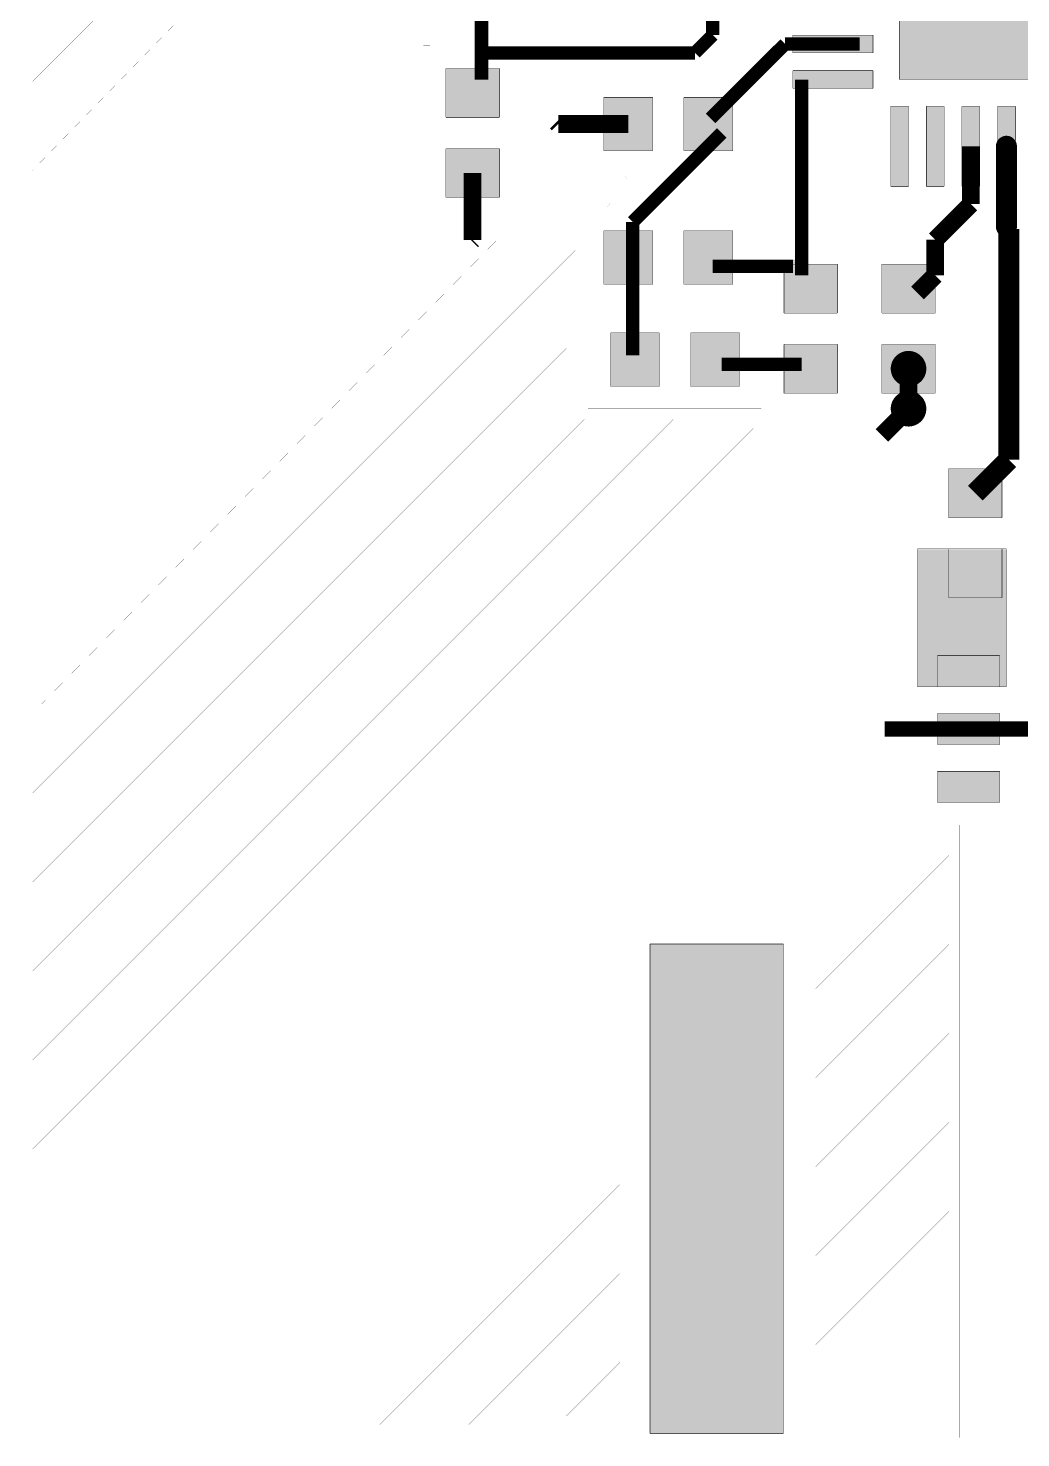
# Model space of a CAD drawing. Header units: millimetres. Extents: x 120.8 to 142.5, y 76.6 to 105.3.
# Drawn here: x 120.85 to 132.01, y 76.65 to 92.5 of the extents above; entities that cross this region are included whole.
import ezdxf

# ---------------------------------------------------------------- set-up
doc = ezdxf.new("R2010")
doc.units = ezdxf.units.MM
doc.layers.add('Mechanical4', color=56, linetype='Continuous')

msp = doc.modelspace()

# ---------------------------------------------------------------- linework, layer by layer
at = {"layer": 'Mechanical4'}
for points, const_width in [([(120.85, 76.654), (120.85, 105.254)], 0.0003), ([(129.345, 97.62), (129.345, 90.62)], 0.0003), ([(130.645, 91.92), (130.645, 96.32)], 0.005), ([(120.9, 91.9), (124.3, 95.3)], 0.00125), ([(120.9, 90.9), (124.4, 94.5)], 0.00125), ([(120.9, 89.9), (125.1, 94.1)], 0.00125), ([(125.945, 91.92), (125.945, 93.62)], 0.15), ([(120.9, 88.9), (125.3, 93.3)], 0.00125), ([(125.366, 92.299), (125.366, 93.166)], 0.0003), ([(128.545, 92.42), (128.545, 92.82)], 0.15), ([(128.345, 92.22), (128.545, 92.42)], 0.15), ([(128.52, 91.483), (129.358, 92.32)], 0.15), ([(129.358, 92.32), (130.195, 92.32)], 0.15), ([(129.445, 92.42), (130.345, 92.42)], 0.005), ([(129.445, 92.22), (129.445, 92.42)], 0.005), ([(130.345, 92.22), (130.345, 92.42)], 0.005), ([(125.291, 92.299), (125.366, 92.299)], 0.0003), ([(125.291, 91.241), (125.291, 92.299)], 0.0003), ([(125.945, 92.22), (128.345, 92.22)], 0.15), ([(129.445, 92.22), (130.345, 92.22)], 0.005), ([(120.9, 87.9), (125.2, 92.2)], 0.00125), ([(125.545, 92.045), (126.145, 92.045)], 0.005), ([(125.545, 91.495), (125.545, 92.045)], 0.005), ([(126.145, 91.495), (126.145, 92.045)], 0.005), ([(129.445, 92.02), (130.345, 92.02)], 0.005), ([(129.445, 91.82), (129.445, 92.02)], 0.005), ([(129.545, 89.72), (129.545, 91.92)], 0.15), ([(130.345, 91.82), (130.345, 92.02)], 0.005), ([(130.645, 91.92), (135.045, 91.92)], 0.005), ([(126.399, 91.241), (126.399, 91.885)], 0.0003), ([(126.399, 91.885), (127.066, 91.885)], 0.0003), ([(127.066, 91.547), (127.066, 91.885)], 0.0003), ([(129.445, 91.82), (130.345, 91.82)], 0.005), ([(127.32, 91.72), (127.87, 91.72)], 0.005), ([(127.32, 91.12), (127.32, 91.72)], 0.005), ([(127.865, 91.12), (127.865, 91.72)], 0.0003), ([(127.865, 91.72), (128.235, 91.72)], 0.0003), ([(127.87, 91.12), (127.87, 91.72)], 0.005), ([(128.22, 91.72), (128.77, 91.72)], 0.005), ([(128.22, 91.12), (128.22, 91.72)], 0.005), ([(128.235, 91.12), (128.235, 91.72)], 0.0003), ([(128.77, 91.12), (128.77, 91.72)], 0.005), ([(130.545, 91.62), (130.745, 91.62)], 0.005), ([(130.545, 90.72), (130.545, 91.62)], 0.005), ([(130.745, 90.72), (130.745, 91.62)], 0.005), ([(130.945, 91.62), (131.145, 91.62)], 0.005), ([(130.945, 90.72), (130.945, 91.62)], 0.005), ([(131.145, 90.72), (131.145, 91.62)], 0.005), ([(131.345, 91.62), (131.545, 91.62)], 0.005), ([(131.345, 90.72), (131.345, 91.62)], 0.005), ([(131.545, 90.72), (131.545, 91.62)], 0.005), ([(131.745, 91.62), (131.945, 91.62)], 0.005), ([(131.745, 90.72), (131.745, 91.62)], 0.005), ([(131.945, 90.72), (131.945, 91.62)], 0.005), ([(125.545, 91.495), (126.145, 91.495)], 0.005), ([(125.545, 91.14), (125.545, 91.51)], 0.0003), ([(125.545, 91.51), (126.145, 91.51)], 0.0003), ([(126.145, 91.14), (126.145, 91.51)], 0.0003), ([(126.787, 91.44), (126.807, 91.42)], 0.2), ([(126.807, 91.42), (127.595, 91.42)], 0.2), ([(127.066, 91.547), (127.595, 91.547)], 0.0003), ([(127.595, 91.293), (127.595, 91.547)], 0.0003), ([(127.066, 91.293), (127.595, 91.293)], 0.0003), ([(127.066, 90.866), (127.066, 91.293)], 0.0003), ([(128.245, 90.92), (128.645, 91.32)], 0.15), ([(131.445, 90.52), (131.445, 91.17)], 0.2), ([(131.845, 90.266), (131.845, 91.17)], 0.235), ([(125.291, 90.997), (125.291, 91.241)], 0.0003), ([(125.545, 91.145), (126.145, 91.145)], 0.005), ([(125.545, 90.595), (125.545, 91.145)], 0.005), ([(125.545, 91.14), (126.145, 91.14)], 0.0003), ([(126.145, 90.595), (126.145, 91.145)], 0.005), ([(126.399, 90.997), (126.399, 91.241)], 0.0003), ([(127.32, 91.12), (127.87, 91.12)], 0.005), ([(127.865, 91.12), (128.235, 91.12)], 0.0003), ([(128.22, 91.12), (128.77, 91.12)], 0.005), ([(120.9, 86.9), (125.1, 91.1)], 0.00125), ([(125.291, 90.997), (126.399, 90.997)], 0.0003), ([(125.845, 90.118), (125.845, 90.87)], 0.2), ([(126.5, 90.5), (127, 91)], 0.00125), ([(127.645, 90.32), (128.245, 90.92)], 0.15), ([(127.066, 90.866), (127.551, 90.866)], 0.0003), ([(127.551, 90.866), (127.599, 90.749)], 0.0003), ([(125.291, 90.743), (125.718, 90.743)], 0.0003), ([(125.291, 90.341), (125.291, 90.743)], 0.0003), ([(125.718, 90.341), (125.718, 90.743)], 0.0003), ([(125.972, 90.743), (126.399, 90.743)], 0.0003), ([(125.972, 90.341), (125.972, 90.743)], 0.0003), ([(126.399, 90.341), (126.399, 90.743)], 0.0003), ([(127.408, 90.557), (127.599, 90.749)], 0.0003), ([(130.545, 90.72), (130.745, 90.72)], 0.005), ([(130.945, 90.72), (131.145, 90.72)], 0.005), ([(131.345, 90.72), (131.545, 90.72)], 0.005), ([(131.745, 90.72), (131.945, 90.72)], 0.005), ([(125.545, 90.595), (126.145, 90.595)], 0.005), ([(127.066, 90.474), (127.352, 90.474)], 0.0003), ([(127.066, 89.366), (127.066, 90.474)], 0.0003), ([(127.352, 90.474), (127.408, 90.557)], 0.0003), ([(129.345, 90.62), (136.32, 90.62)], 0.0003), ([(129.695, 88.945), (129.695, 90.62)], 0.0003), ([(129.695, 90.62), (130.645, 90.62)], 0.0003), ([(130.645, 88.945), (130.645, 90.62)], 0.0003), ([(131.045, 90.12), (131.445, 90.52)], 0.2), ([(125.291, 90.341), (125.718, 90.341)], 0.0003), ([(125.972, 90.341), (126.399, 90.341)], 0.0003), ([(127.645, 88.82), (127.645, 90.32)], 0.15), ([(131.872, 88.012), (131.872, 90.239)], 0.235), ([(121, 84.9), (126.2, 90.2)], 0.00125), ([(125.834, 90.107), (125.845, 90.118)], 0.2), ([(127.32, 90.22), (127.87, 90.22)], 0.005), ([(127.32, 89.62), (127.32, 90.22)], 0.005), ([(127.865, 89.62), (127.865, 90.22)], 0.0003), ([(127.865, 90.22), (128.235, 90.22)], 0.0003), ([(127.87, 89.62), (127.87, 90.22)], 0.005), ([(128.22, 90.22), (128.77, 90.22)], 0.005), ([(128.22, 89.62), (128.22, 90.22)], 0.005), ([(128.235, 89.62), (128.235, 90.22)], 0.0003), ([(128.77, 89.62), (128.77, 90.22)], 0.005), ([(131.045, 89.72), (131.045, 90.12)], 0.2), ([(120.9, 85.9), (125.1, 90.1)], 0.00125), ([(120.9, 83.9), (127, 90)], 0.00125), ([(128.545, 89.82), (129.445, 89.82)], 0.15), ([(129.345, 89.845), (129.945, 89.845)], 0.005), ([(129.345, 89.295), (129.345, 89.845)], 0.005), ([(129.945, 89.295), (129.945, 89.845)], 0.005), ([(130.445, 89.845), (131.045, 89.845)], 0.005), ([(130.445, 89.295), (130.445, 89.845)], 0.005), ([(131.045, 89.295), (131.045, 89.845)], 0.005), ([(130.845, 89.52), (131.045, 89.72)], 0.2), ([(130.995, 89.62), (131.195, 89.82)], 0.0003), ([(131.195, 89.82), (132.695, 89.82)], 0.0003), ([(127.32, 89.62), (127.87, 89.62)], 0.005), ([(127.865, 89.62), (128.235, 89.62)], 0.0003), ([(128.22, 89.62), (128.77, 89.62)], 0.005), ([(130.995, 87.92), (130.995, 89.62)], 0.0003), ([(127.066, 89.366), (127.141, 89.366)], 0.0003), ([(127.141, 89.327), (127.141, 89.366)], 0.0003), ([(127.141, 88.219), (127.141, 89.327)], 0.0003), ([(129.345, 89.295), (129.945, 89.295)], 0.005), ([(129.345, 89.3), (129.945, 89.3)], 0.0003), ([(129.345, 88.94), (129.345, 89.3)], 0.0003), ([(129.945, 88.94), (129.945, 89.3)], 0.0003), ([(130.445, 89.295), (131.045, 89.295)], 0.005), ([(130.445, 88.94), (130.445, 89.31)], 0.0003), ([(130.445, 89.31), (131.045, 89.31)], 0.0003), ([(131.045, 88.94), (131.045, 89.31)], 0.0003), ([(127.395, 89.073), (127.945, 89.073)], 0.005), ([(127.395, 88.473), (127.395, 89.073)], 0.005), ([(127.93, 88.473), (127.93, 89.073)], 0.0003), ([(127.93, 89.073), (128.3, 89.073)], 0.0003), ([(127.945, 88.473), (127.945, 89.073)], 0.005), ([(128.295, 89.073), (128.845, 89.073)], 0.005), ([(128.295, 88.473), (128.295, 89.073)], 0.005), ([(128.3, 88.473), (128.3, 89.073)], 0.0003), ([(128.845, 88.473), (128.845, 89.073)], 0.005), ([(120.9, 82.9), (126.9, 88.9)], 0.00125), ([(129.345, 88.945), (129.945, 88.945)], 0.005), ([(129.345, 88.395), (129.345, 88.945)], 0.005), ([(129.345, 88.94), (129.945, 88.94)], 0.0003), ([(129.695, 88.945), (130.645, 88.945)], 0.0003), ([(129.945, 88.395), (129.945, 88.945)], 0.005), ([(130.445, 88.945), (131.045, 88.945)], 0.005), ([(130.445, 88.395), (130.445, 88.945)], 0.005), ([(130.445, 88.94), (131.045, 88.94)], 0.0003), ([(131.045, 88.395), (131.045, 88.945)], 0.005), ([(128.645, 88.72), (129.545, 88.72)], 0.15), ([(130.745, 88.22), (130.745, 88.67)], 0.2), ([(130.618, 88.141), (130.618, 88.67)], 0.0003), ([(130.618, 88.67), (130.872, 88.67)], 0.0003), ([(130.872, 88.141), (130.872, 88.67)], 0.0003), ([(127.395, 88.473), (127.945, 88.473)], 0.005), ([(127.93, 88.473), (128.3, 88.473)], 0.0003), ([(128.295, 88.473), (128.845, 88.473)], 0.005), ([(129.345, 88.395), (129.945, 88.395)], 0.005), ([(130.445, 87.92), (130.745, 88.22)], 0.2), ([(130.445, 88.395), (131.045, 88.395)], 0.005), ([(120.9, 81.9), (127.1, 88.1)], 0.00125), ([(120.9, 80.9), (128.1, 88.1)], 0.00125), ([(127.141, 88.219), (129.091, 88.219)], 0.0003), ([(129.091, 88.141), (129.091, 88.219)], 0.0003), ([(129.091, 88.141), (130.618, 88.141)], 0.0003), ([(130.872, 88.141), (130.995, 88.141)], 0.0003), ([(130.995, 87.92), (130.995, 88.141)], 0.0003), ([(131.872, 87.647), (131.872, 88.012)], 0.235), ([(120.9, 79.9), (129, 88)], 0.00125), ([(120.9, 78.9), (130, 88)], 0.00125), ([(130.195, 87.12), (130.995, 87.92)], 0.0003), ([(130.195, 87.12), (130.995, 87.92)], 0.0003), ([(130.995, 87.92), (130.995, 87.92)], 0.0003), ([(130.995, 87.92), (130.995, 87.92)], 0.0003), ([(131.495, 87.27), (131.872, 87.647)], 0.235), ([(131.195, 87.545), (131.795, 87.545)], 0.005), ([(131.195, 86.995), (131.195, 87.545)], 0.005), ([(131.795, 86.995), (131.795, 87.545)], 0.005), ([(120.9, 77.9), (130, 87)], 0.00125), ([(130.195, 85.22), (130.195, 87.12)], 0.0003), ([(130.195, 85.22), (130.195, 87.12)], 0.0003), ([(131.195, 86.995), (131.795, 86.995)], 0.005), ([(131.195, 86.64), (131.195, 87.01)], 0.0003), ([(131.195, 87.01), (131.795, 87.01)], 0.0003), ([(131.795, 86.64), (131.795, 87.01)], 0.0003), ([(130.845, 86.645), (131.845, 86.645)], 0.005), ([(130.845, 85.095), (130.845, 86.645)], 0.005), ([(131.195, 86.645), (131.795, 86.645)], 0.005), ([(131.195, 86.095), (131.195, 86.645)], 0.005), ([(131.195, 86.64), (131.795, 86.64)], 0.0003), ([(131.795, 86.095), (131.795, 86.645)], 0.005), ([(131.845, 85.095), (131.845, 86.645)], 0.005), ([(131.195, 86.095), (131.795, 86.095)], 0.005), ([(120.9, 76.9), (130, 86)], 0.00125), ([(131.07, 85.445), (131.77, 85.445)], 0.005), ([(131.07, 85.095), (131.07, 85.445)], 0.005), ([(131.77, 85.095), (131.77, 85.445)], 0.005), ([(130.195, 85.22), (130.895, 84.52)], 0.0003), ([(130.195, 85.22), (130.816, 84.599)], 0.0003), ([(130.845, 85.095), (131.845, 85.095)], 0.005), ([(131.07, 85.095), (131.77, 85.095)], 0.005), ([(121.8, 76.8), (130, 85)], 0.00125), ([(131.07, 84.795), (131.77, 84.795)], 0.005), ([(131.07, 84.445), (131.07, 84.795)], 0.005), ([(131.77, 84.445), (131.77, 84.795)], 0.005), ([(130.475, 84.62), (133.585, 84.62)], 0.175), ([(128.5, 82.5), (130.5, 84.5)], 0.00125), ([(130.816, 84.191), (130.816, 84.599)], 0.0003), ([(130.895, 84.52), (133.395, 84.52)], 0.0003), ([(131.07, 84.445), (131.77, 84.445)], 0.005), ([(130.816, 83.541), (130.816, 84.191)], 0.0003), ([(131.07, 84.145), (131.77, 84.145)], 0.005), ([(131.07, 83.795), (131.07, 84.145)], 0.005), ([(131.77, 83.795), (131.77, 84.145)], 0.005), ([(129.5, 82.5), (130.7, 83.7)], 0.00125), ([(131.07, 83.795), (131.77, 83.795)], 0.005), ([(130.816, 83.541), (131.314, 83.541)], 0.00125), ([(131.314, 76.654), (131.314, 83.541)], 0.0005), ([(129.7, 81.7), (131.2, 83.2)], 0.00125), ([(127.585, 82.458), (128.462, 82.458)], 0.0003), ([(127.585, 79.581), (127.585, 82.458)], 0.0003), ([(128.462, 79.581), (128.462, 82.458)], 0.0003), ([(128.716, 82.458), (129.593, 82.458)], 0.0003), ([(128.716, 79.581), (128.716, 82.458)], 0.0003), ([(129.593, 79.581), (129.593, 82.458)], 0.0003), ([(127.839, 82.204), (129.339, 82.204)], 0.005), ([(127.839, 76.704), (127.839, 82.204)], 0.005), ([(129.339, 76.704), (129.339, 82.204)], 0.005), ([(129.7, 80.7), (131.2, 82.2)], 0.00125), ([(122.8, 76.8), (127.5, 81.5)], 0.00125), ([(129.7, 79.7), (131.2, 81.2)], 0.00125), ([(123.8, 76.8), (127.5, 80.5)], 0.00125), ([(129.7, 78.7), (131.2, 80.2)], 0.00125), ([(127.585, 79.581), (128.462, 79.581)], 0.0003), ([(128.716, 79.581), (129.593, 79.581)], 0.0003), ([(124.8, 76.8), (127.5, 79.5)], 0.00125), ([(127.585, 79.327), (129.593, 79.327)], 0.0003), ([(127.585, 76.654), (127.585, 79.327)], 0.0003), ([(129.593, 76.654), (129.593, 79.327)], 0.0003), ([(129.7, 77.7), (131.2, 79.2)], 0.00125), ([(125.8, 76.8), (127.5, 78.5)], 0.00125), ([(129.7, 76.7), (131.2, 78.2)], 0.00125), ([(126.9, 76.9), (127.5, 77.5)], 0.00125), ([(127.839, 76.704), (129.339, 76.704)], 0.005), ([(120.85, 76.654), (127.585, 76.654)], 0.0003), ([(129.593, 76.654), (131.314, 76.654)], 0.0003)]:
    msp.add_lwpolyline(points, dxfattribs=dict(at, const_width=const_width))
for points, const_width in [([(131.786, 91.17, -1), (131.904, 91.17)], 0.118), ([(131.904, 91.17, -1), (131.786, 91.17)], 0.118), ([(131.786, 90.266, -1), (131.904, 90.266)], 0.118), ([(131.904, 90.266, -1), (131.786, 90.266)], 0.118), ([(129.345, 89.3, -1), (129.345, 89.3)], 0.0003), ([(129.345, 89.3, -1), (129.345, 89.3)], 0.0003), ([(129.345, 89.3, -1), (129.345, 89.3)], 0.0003), ([(129.345, 89.3, -1), (129.345, 89.3)], 0.0003), ([(129.345, 88.94, -1), (129.345, 88.94)], 0.0003), ([(129.345, 88.94, -1), (129.345, 88.94)], 0.0003), ([(129.345, 88.94, -1), (129.345, 88.94)], 0.0003), ([(129.345, 88.94, -1), (129.345, 88.94)], 0.0003), ([(130.645, 88.67, -1), (130.845, 88.67)], 0.2), ([(130.845, 88.67, -1), (130.645, 88.67)], 0.2), ([(130.645, 88.22, -1), (130.845, 88.22)], 0.2), ([(130.645, 88.22, -1), (130.845, 88.22)], 0.2), ([(130.845, 88.22, -1), (130.645, 88.22)], 0.2), ([(130.845, 88.22, -1), (130.645, 88.22)], 0.2), ([(129.091, 88.219, -1), (129.091, 88.219)], 0.0003), ([(129.091, 88.219, -1), (129.091, 88.219)], 0.0003), ([(129.091, 88.219, -1), (129.091, 88.219)], 0.0003), ([(129.091, 88.219, -1), (129.091, 88.219)], 0.0003), ([(129.091, 88.141, -1), (129.091, 88.141)], 0.0003), ([(129.091, 88.141, -1), (129.091, 88.141)], 0.0003), ([(129.091, 88.141, -1), (129.091, 88.141)], 0.0003), ([(129.091, 88.141, -1), (129.091, 88.141)], 0.0003), ([(131.314, 83.541, -1), (131.314, 83.541)], 0.0005), ([(131.314, 83.541, -1), (131.314, 83.541)], 0.0005), ([(129.593, 82.458, -1), (129.593, 82.458)], 0.0003), ([(129.593, 82.458, -1), (129.593, 82.458)], 0.0003), ([(129.593, 82.458, -1), (129.593, 82.458)], 0.0003), ([(129.593, 82.458, -1), (129.593, 82.458)], 0.0003), ([(129.593, 79.581, -1), (129.593, 79.581)], 0.0003), ([(129.593, 79.581, -1), (129.593, 79.581)], 0.0003), ([(129.593, 79.581, -1), (129.593, 79.581)], 0.0003), ([(129.593, 79.581, -1), (129.593, 79.581)], 0.0003), ([(129.593, 79.327, -1), (129.593, 79.327)], 0.0003), ([(129.593, 79.327, -1), (129.593, 79.327)], 0.0003), ([(129.593, 79.327, -1), (129.593, 79.327)], 0.0003), ([(129.593, 79.327, -1), (129.593, 79.327)], 0.0003), ([(129.593, 76.654, -1), (129.593, 76.654)], 0.0003), ([(129.593, 76.654, -1), (129.593, 76.654)], 0.0003), ([(129.593, 76.654, -1), (129.593, 76.654)], 0.0003), ([(129.593, 76.654, -1), (129.593, 76.654)], 0.0003), ([(131.314, 76.654, -1), (131.314, 76.654)], 0.0005), ([(131.314, 76.654, -1), (131.314, 76.654)], 0.0005)]:
    msp.add_lwpolyline(points, format="xyb", dxfattribs=dict(at, const_width=const_width))
for points, const_width in [([(131.757, 91.17, 1), (131.816, 91.17, 1)], 0.0588), ([(131.757, 91.17, 1), (131.816, 91.17, 1)], 0.0588), ([(131.875, 91.17, 1), (131.933, 91.17, 1)], 0.0588), ([(131.875, 91.17, 1), (131.933, 91.17, 1)], 0.0588), ([(131.757, 90.266, 1), (131.816, 90.266, 1)], 0.0588), ([(131.757, 90.266, 1), (131.816, 90.266, 1)], 0.0588), ([(131.875, 90.266, 1), (131.933, 90.266, 1)], 0.0588), ([(131.875, 90.266, 1), (131.933, 90.266, 1)], 0.0588), ([(129.345, 89.3, 1), (129.345, 89.3, 1)], 0.00015), ([(129.345, 89.3, 1), (129.345, 89.3, 1)], 0.00015), ([(129.345, 89.3, 1), (129.345, 89.3, 1)], 0.00015), ([(129.345, 89.3, 1), (129.345, 89.3, 1)], 0.00015), ([(129.345, 89.3, 1), (129.345, 89.3, 1)], 0.00015), ([(129.345, 89.3, 1), (129.345, 89.3, 1)], 0.00015), ([(129.345, 89.3, 1), (129.345, 89.3, 1)], 0.00015), ([(129.345, 89.3, 1), (129.345, 89.3, 1)], 0.00015), ([(129.345, 88.94, 1), (129.345, 88.94, 1)], 0.00015), ([(129.345, 88.94, 1), (129.345, 88.94, 1)], 0.00015), ([(129.345, 88.94, 1), (129.345, 88.94, 1)], 0.00015), ([(129.345, 88.94, 1), (129.345, 88.94, 1)], 0.00015), ([(129.345, 88.94, 1), (129.345, 88.94, 1)], 0.00015), ([(129.345, 88.94, 1), (129.345, 88.94, 1)], 0.00015), ([(129.345, 88.94, 1), (129.345, 88.94, 1)], 0.00015), ([(129.345, 88.94, 1), (129.345, 88.94, 1)], 0.00015), ([(130.595, 88.67, 1), (130.695, 88.67, 1)], 0.1), ([(130.595, 88.67, 1), (130.695, 88.67, 1)], 0.1), ([(130.795, 88.67, 1), (130.895, 88.67, 1)], 0.1), ([(130.795, 88.67, 1), (130.895, 88.67, 1)], 0.1), ([(130.595, 88.22, 1), (130.695, 88.22, 1)], 0.1), ([(130.595, 88.22, 1), (130.695, 88.22, 1)], 0.1), ([(130.595, 88.22, 1), (130.695, 88.22, 1)], 0.1), ([(130.595, 88.22, 1), (130.695, 88.22, 1)], 0.1), ([(130.795, 88.22, 1), (130.895, 88.22, 1)], 0.1), ([(130.795, 88.22, 1), (130.895, 88.22, 1)], 0.1), ([(130.795, 88.22, 1), (130.895, 88.22, 1)], 0.1), ([(130.795, 88.22, 1), (130.895, 88.22, 1)], 0.1), ([(129.091, 88.219, 1), (129.091, 88.219, 1)], 0.00015), ([(129.091, 88.219, 1), (129.091, 88.219, 1)], 0.00015), ([(129.091, 88.219, 1), (129.091, 88.219, 1)], 0.00015), ([(129.091, 88.219, 1), (129.091, 88.219, 1)], 0.00015), ([(129.091, 88.219, 1), (129.091, 88.219, 1)], 0.00015), ([(129.091, 88.219, 1), (129.091, 88.219, 1)], 0.00015), ([(129.091, 88.219, 1), (129.091, 88.219, 1)], 0.00015), ([(129.091, 88.219, 1), (129.091, 88.219, 1)], 0.00015), ([(129.091, 88.141, 1), (129.091, 88.141, 1)], 0.00015), ([(129.091, 88.141, 1), (129.091, 88.141, 1)], 0.00015), ([(129.091, 88.141, 1), (129.091, 88.141, 1)], 0.00015), ([(129.091, 88.141, 1), (129.091, 88.141, 1)], 0.00015), ([(129.091, 88.141, 1), (129.091, 88.141, 1)], 0.00015), ([(129.091, 88.141, 1), (129.091, 88.141, 1)], 0.00015), ([(129.091, 88.141, 1), (129.091, 88.141, 1)], 0.00015), ([(129.091, 88.141, 1), (129.091, 88.141, 1)], 0.00015), ([(131.314, 83.541, 1), (131.314, 83.541, 1)], 0.000249), ([(131.314, 83.541, 1), (131.314, 83.541, 1)], 0.000249), ([(131.314, 83.541, 1), (131.314, 83.541, 1)], 0.000249), ([(131.314, 83.541, 1), (131.314, 83.541, 1)], 0.000249), ([(129.593, 82.458, 1), (129.593, 82.458, 1)], 0.00015), ([(129.593, 82.458, 1), (129.593, 82.458, 1)], 0.00015), ([(129.593, 82.458, 1), (129.593, 82.458, 1)], 0.00015), ([(129.593, 82.458, 1), (129.593, 82.458, 1)], 0.00015), ([(129.593, 82.458, 1), (129.593, 82.458, 1)], 0.00015), ([(129.593, 82.458, 1), (129.593, 82.458, 1)], 0.00015), ([(129.593, 82.458, 1), (129.593, 82.458, 1)], 0.00015), ([(129.593, 82.458, 1), (129.593, 82.458, 1)], 0.00015), ([(129.593, 79.581, 1), (129.593, 79.581, 1)], 0.00015), ([(129.593, 79.581, 1), (129.593, 79.581, 1)], 0.00015), ([(129.593, 79.581, 1), (129.593, 79.581, 1)], 0.00015), ([(129.593, 79.581, 1), (129.593, 79.581, 1)], 0.00015), ([(129.593, 79.581, 1), (129.593, 79.581, 1)], 0.00015), ([(129.593, 79.581, 1), (129.593, 79.581, 1)], 0.00015), ([(129.593, 79.581, 1), (129.593, 79.581, 1)], 0.00015), ([(129.593, 79.581, 1), (129.593, 79.581, 1)], 0.00015), ([(129.593, 79.327, 1), (129.593, 79.327, 1)], 0.00015), ([(129.593, 79.327, 1), (129.593, 79.327, 1)], 0.00015), ([(129.593, 79.327, 1), (129.593, 79.327, 1)], 0.00015), ([(129.593, 79.327, 1), (129.593, 79.327, 1)], 0.00015), ([(129.593, 79.327, 1), (129.593, 79.327, 1)], 0.00015), ([(129.593, 79.327, 1), (129.593, 79.327, 1)], 0.00015), ([(129.593, 79.327, 1), (129.593, 79.327, 1)], 0.00015), ([(129.593, 79.327, 1), (129.593, 79.327, 1)], 0.00015), ([(129.593, 76.654, 1), (129.593, 76.654, 1)], 0.00015), ([(129.593, 76.654, 1), (129.593, 76.654, 1)], 0.00015), ([(129.593, 76.654, 1), (129.593, 76.654, 1)], 0.00015), ([(129.593, 76.654, 1), (129.593, 76.654, 1)], 0.00015), ([(129.593, 76.654, 1), (129.593, 76.654, 1)], 0.00015), ([(129.593, 76.654, 1), (129.593, 76.654, 1)], 0.00015), ([(129.593, 76.654, 1), (129.593, 76.654, 1)], 0.00015), ([(129.593, 76.654, 1), (129.593, 76.654, 1)], 0.00015), ([(131.314, 76.654, 1), (131.314, 76.654, 1)], 0.000249), ([(131.314, 76.654, 1), (131.314, 76.654, 1)], 0.000249), ([(131.314, 76.654, 1), (131.314, 76.654, 1)], 0.000249), ([(131.314, 76.654, 1), (131.314, 76.654, 1)], 0.000249)]:
    msp.add_lwpolyline(points, format="xyb", close=True, dxfattribs=dict(at, const_width=const_width))
for points in [[(130.645, 91.92), (135.045, 91.92), (130.645, 96.32), (135.045, 96.32)], [(129.445, 92.22), (130.345, 92.22), (129.445, 92.42), (130.345, 92.42)], [(125.545, 91.495), (126.145, 91.495), (125.545, 92.045), (126.145, 92.045)], [(129.445, 91.82), (129.55, 91.82), (129.445, 92.02), (129.55, 92.02)], [(129.5, 91.82), (130.345, 91.82), (129.5, 92.02), (130.345, 92.02)], [(129.47, 89.751), (129.62, 89.751), (129.47, 91.838), (129.62, 91.838)], [(127.32, 91.12), (127.87, 91.12), (127.32, 91.72), (127.87, 91.72)], [(128.22, 91.12), (128.77, 91.12), (128.22, 91.72), (128.77, 91.72)], [(130.745, 90.72), (130.745, 91.62), (130.545, 90.72), (130.545, 91.62)], [(131.145, 90.72), (131.145, 91.62), (130.945, 90.72), (130.945, 91.62)], [(131.345, 91.62), (131.345, 90.72), (131.545, 91.62), (131.545, 90.72)], [(131.745, 91.62), (131.745, 90.72), (131.945, 91.62), (131.945, 90.72)], [(125.545, 90.595), (126.145, 90.595), (125.545, 91.145), (126.145, 91.145)], [(127.32, 89.62), (127.87, 89.62), (127.32, 90.22), (127.87, 90.22)], [(128.22, 89.62), (128.77, 89.62), (128.22, 90.22), (128.77, 90.22)], [(128.767, 89.745), (129.535, 89.745), (128.767, 89.895), (129.535, 89.895)], [(129.345, 89.295), (129.945, 89.295), (129.345, 89.845), (129.945, 89.845)], [(130.445, 89.295), (131.045, 89.295), (130.445, 89.845), (131.045, 89.845)], [(127.395, 88.473), (127.945, 88.473), (127.395, 89.073), (127.945, 89.073)], [(128.3, 88.473), (128.845, 88.473), (128.3, 89.073), (128.845, 89.073)], [(129.345, 88.395), (129.945, 88.395), (129.345, 88.94), (129.945, 88.94)], [(130.445, 88.395), (131.045, 88.395), (130.445, 88.94), (131.045, 88.94)], [(128.843, 88.645), (129.362, 88.645), (128.843, 88.795), (129.362, 88.795)], [(131.195, 86.995), (131.795, 86.995), (131.195, 87.545), (131.795, 87.545)], [(130.845, 85.095), (131.845, 85.095), (130.845, 86.64), (131.845, 86.64)], [(131.195, 86.075), (131.845, 86.075), (131.195, 86.64), (131.845, 86.64)], [(131.07, 85.095), (131.77, 85.095), (131.07, 85.445), (131.77, 85.445)], [(131.07, 84.445), (131.77, 84.445), (131.07, 84.795), (131.77, 84.795)], [(131.07, 83.795), (131.77, 83.795), (131.07, 84.145), (131.77, 84.145)], [(127.839, 76.704), (129.339, 76.704), (127.839, 82.204), (129.339, 82.204)]]:
    msp.add_solid(points, dxfattribs=at)

doc.saveas('drawing.dxf')
